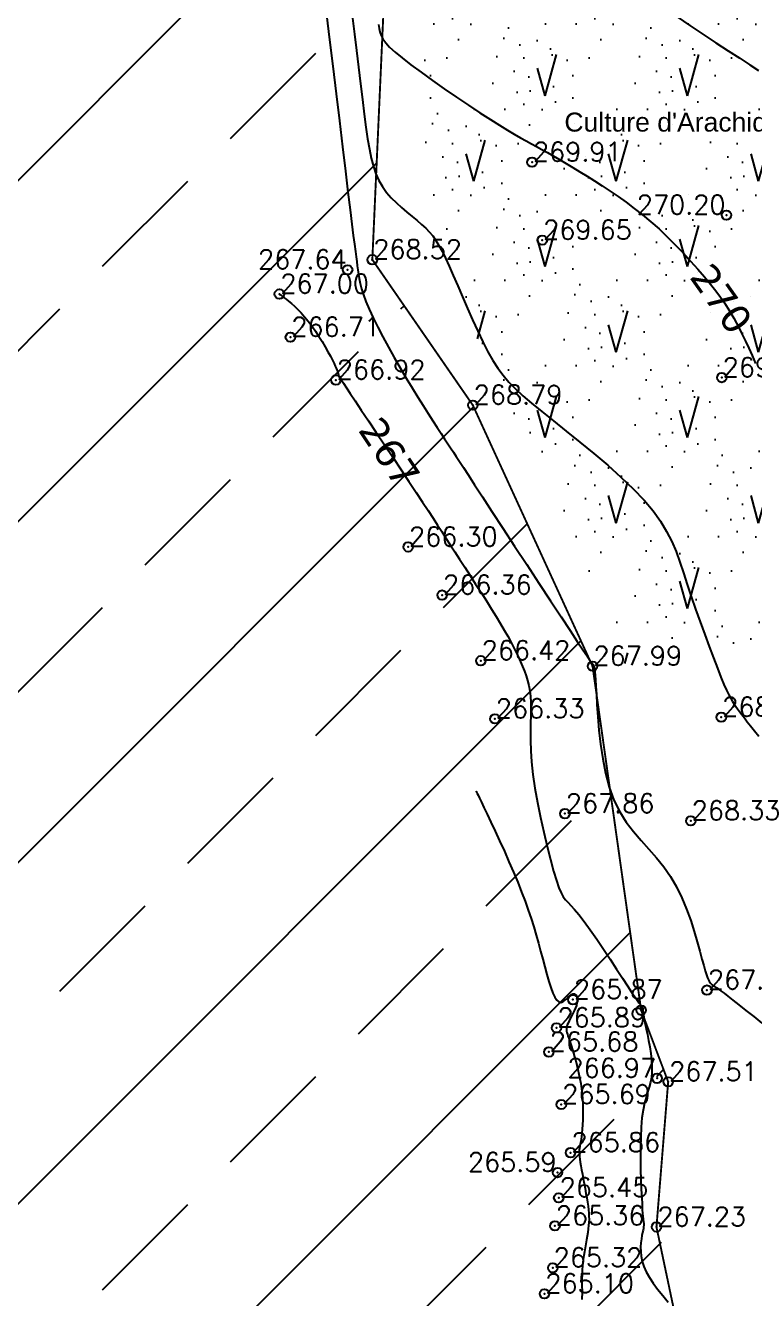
# Model space of a CAD drawing. Header units: millimetres. Extents: x 524954 to 526204, y 9523489 to 9524010.
# Drawn here: x 525358.9 to 525397.3, y 9523552.2 to 9523619.2 of the extents above; entities that cross this region are included whole.
import ezdxf
from ezdxf.enums import TextEntityAlignment as Align

# ---------------------------------------------------------------- set-up
doc = ezdxf.new("R2010")
doc.units = ezdxf.units.MM
doc.header["$PDMODE"] = 32
doc.header["$PDSIZE"] = 0.5
doc.linetypes.add('ACAD_ISO12W100', pattern=[21, 12, -3, 0, -3, 0, -3])
doc.linetypes.add('CACHE2', pattern=[4.7625, 3.175, -1.5875])
for name, color, linetype in [('Bord Fleuve', 4, 'ACAD_ISO12W100'), ('CN_01_00', 3, 'Continuous'), ('CN_02_00', 4, 'Continuous'), ('CN_10_00', 1, 'Continuous'), ('Cotation Courbes de niveau', 7, 'Continuous'), ('TopoAlt', 3, 'Continuous'), ('TOPOJIS', 7, 'Continuous'), ('Toponomie', 7, 'CACHE2'), ('Végétation_Plantation', 70, 'Continuous')]:
    doc.layers.add(name, color=color, linetype=linetype)
doc.styles.add('Simplex 1.0', font='Simplex.shx', dxfattribs={"width": 0.99, "height": 1})
doc.styles.get("Standard").update_dxf_attribs({"font": 'arial.ttf'})
doc.styles.add('Verdana 1.0', font='verdana.ttf', dxfattribs={"width": 0.99, "height": 1})

# ---------------------------------------------------------------- blocks, each defined once
blk = doc.blocks.new('TCPOINT M')
at = {"color": 0}
blk.add_point((0, 0), dxfattribs=at)
at = {"layer": 'TopoAlt', "style": 'Simplex 1.0', "width": 0.99}
blk.add_attdef('ALT', (0.15, 0.15), '', height=1, dxfattribs=at)

msp = doc.modelspace()

# ---------------------------------------------------------------- hatches: boundary and pattern name
at = {"layer": 'Bord Fleuve', "ltscale": 0.5}
h = msp.add_hatch(dxfattribs=at)
h.set_pattern_fill('ANSI33', color=135, scale=2, style=0)
h.paths.add_polyline_path([(525394.875, 9523547.688), (525386.855, 9523539.684), (525374.857, 9523528.592), (525359.402, 9523533.054), (525302.267, 9523541.753), (525253.226, 9523571.678), (525189.199, 9523592.989), (525146.601, 9523610.427), (525134.908, 9523628.389), (525130.258, 9523644.878), (525129.915, 9523646.053), (525134.923, 9523646.805), (525141.4, 9523651.378), (525145.39, 9523652.194), (525150.779, 9523654.113), (525153.673, 9523654.734), (525157.062, 9523656.215), (525170.428, 9523659.554), (525190.68, 9523663.166), (525195.533, 9523671.037), (525214.046, 9523677.393), (525226.978, 9523684.419), (525241.856, 9523699.409), (525259.549, 9523697.749), (525263.742, 9523702.788), (525265.599, 9523705.429), (525271.397, 9523709.575), (525278.663, 9523713.162), (525282.299, 9523718.359), (525286.813, 9523721.853), (525297.974, 9523715.602), (525305.783, 9523711.053), (525316.348, 9523705.233), (525323.457, 9523701.143), (525333.272, 9523695.625), (525364.282, 9523678.524), (525367.141, 9523669.609), (525369.992, 9523664.673), (525374.256, 9523657.439), (525374.878, 9523649.759), (525376.197, 9523640.514), (525378.821, 9523632.503), (525377.801, 9523621.191), (525377.159, 9523606.875), (525382.451, 9523599.216), (525388.758, 9523585.471), (525391.317, 9523567.355), (525392.74, 9523563.589), (525392.123, 9523555.946)])
at = {"layer": 'Végétation_Plantation', "linetype": 'CACHE2', "ltscale": 0.5}
h = msp.add_hatch(dxfattribs=at)
h.set_pattern_fill('BROUSS', color=256, scale=1.5, style=0)
h.set_pattern_definition([(74.475889, (0, 0), (-3.750000001, 13.500000005), [2.25, -11.761156275]), (74.475889, (3.75, 4.5), (-3.750000001, 13.500000005), [2.25, -11.761156275]), (74.475889, (7.5, 9), (-3.750000001, 13.500000005), [2.25, -11.761156275]), (105.524111, (0, 0), (-7.500000003, 4e-10), [1.5, -12.511156275]), (105.524111, (3.75, 4.5), (-7.500000003, 4e-10), [1.5, -12.511156275]), (105.524111, (7.5, 9), (-7.500000003, 4e-10), [1.5, -12.511156275]), (0, (0.453, 0.484), (3.75, 4.5), [0, -7.5]), (0, (1.468, 1.072), (3.75, 4.5), [0, -7.5]), (0, (1.1713, 1.8804), (3.75, 4.5), [0, -7.5]), (0, (2.327, 1.9907), (3.75, 4.5), [0, -7.5]), (0, (1.64, 3.7912), (3.75, 4.5), [0, -7.5]), (0, (0.3684, 2.1545), (3.75, 4.5), [0, -7.5]), (0, (0.281, 2.4684), (3.75, 4.5), [0, -7.5]), (0, (0.0314, 3.7912), (3.75, 4.5), [0, -7.5]), (0, (-0.7807, 0.2634), (3.75, 4.5), [0, -7.5]), (0, (-0.8588, 0.9984), (3.75, 4.5), [0, -7.5]), (0, (-1.468, 0.19), (3.75, 4.5), [0, -7.5]), (0, (-1.624, 1.2924), (3.75, 4.5), [0, -7.5]), (0, (-1.1242, 1.9905), (3.75, 4.5), [0, -7.5]), (0, (-1.3274, 2.6888), (3.75, 4.5), [0, -7.5]), (0, (-1.9207, 3.5707), (3.75, 4.5), [0, -7.5]), (0, (-0.406, 2.9085), (3.75, 4.5), [0, -7.5]), (0, (-2.53, 2.064), (3.75, 4.5), [0, -7.5]), (0, (-2.7485, 0.6675), (3.75, 4.5), [0, -7.5]), (0, (-1.1235, -0.4347), (3.75, 4.5), [0, -7.5]), (0, (-0.156, -0.7287), (3.75, 4.5), [0, -7.5]), (0, (-0.812, -1.537), (3.75, 4.5), [0, -7.5]), (0, (1.5774, -1.4635), (3.75, 4.5), [0, -7.5]), (0, (0.5466, -0.3245), (3.75, 4.5), [0, -7.5]), (0, (1.468, -0.104), (3.75, 4.5), [0, -7.5])])
h.paths.add_polyline_path([(525377.673, 9523660.945), (525407.866, 9523647.437), (525404.193, 9523635.327), (525403.476, 9523627.007), (525405.987, 9523619.737), (525406.747, 9523612.886), (525407.177, 9523604.448), (525411.057, 9523590.152), (525390.646, 9523585.184), (525385.798, 9523596.139), (525380.179, 9523608.044), (525379.541, 9523623.33), (525380.945, 9523632.682), (525378.138, 9523643.509), (525376.097, 9523653.982)])

# ---------------------------------------------------------------- linework, layer by layer
at = {"layer": 'Bord Fleuve', "ltscale": 0.35, "const_width": 0.1, "flags": 128}
msp.add_lwpolyline([(525364.282, 9523678.524), (525367.141, 9523669.609), (525369.992, 9523664.673), (525374.256, 9523657.439), (525374.878, 9523649.759), (525376.197, 9523640.514), (525378.821, 9523632.503), (525377.801, 9523621.191), (525377.159, 9523606.875), (525382.451, 9523599.216), (525388.758, 9523585.471), (525391.317, 9523567.355), (525392.74, 9523563.589), (525392.123, 9523555.946), (525394.064, 9523546.741)], dxfattribs=at)
at = {"layer": 'CN_01_00', "flags": 128}
for points, elevation in [([(525376.11, 9523619.586), (525376.215, 9523618.753), (525376.322, 9523617.885), (525376.429, 9523617.006), (525376.535, 9523616.139), (525376.637, 9523615.309), (525376.733, 9523614.54), (525376.823, 9523613.851), (525376.912, 9523613.239), (525377.003, 9523612.695), (525377.103, 9523612.212), (525377.217, 9523611.781), (525377.35, 9523611.394), (525377.507, 9523611.043), (525377.693, 9523610.72), (525377.913, 9523610.418), (525378.159, 9523610.135), (525378.424, 9523609.868), (525378.7, 9523609.616), (525378.98, 9523609.378), (525379.254, 9523609.153), (525379.515, 9523608.939), (525379.756, 9523608.735), (525379.97, 9523608.537), (525380.161, 9523608.338), (525380.337, 9523608.126), (525380.504, 9523607.893), (525380.668, 9523607.628), (525380.836, 9523607.32), (525381.013, 9523606.96), (525381.208, 9523606.537), (525381.424, 9523606.047), (525381.659, 9523605.502), (525381.91, 9523604.918), (525382.171, 9523604.313), (525382.44, 9523603.705), (525382.711, 9523603.11), (525382.982, 9523602.545), (525383.248, 9523602.028), (525383.507, 9523601.571), (525383.77, 9523601.163), (525384.047, 9523600.789), (525384.352, 9523600.433), (525384.695, 9523600.08), (525385.09, 9523599.714), (525385.547, 9523599.32), (525386.08, 9523598.883), (525386.694, 9523598.391), (525387.372, 9523597.85), (525388.09, 9523597.273), (525388.825, 9523596.67), (525389.554, 9523596.052), (525390.254, 9523595.43), (525390.9, 9523594.817), (525391.469, 9523594.221), (525391.945, 9523593.653), (525392.337, 9523593.105), (525392.658, 9523592.57), (525392.925, 9523592.039), (525393.152, 9523591.502), (525393.354, 9523590.952), (525393.547, 9523590.38), (525393.744, 9523589.777), (525393.959, 9523589.138), (525394.187, 9523588.475), (525394.424, 9523587.805), (525394.663, 9523587.143), (525394.897, 9523586.505), (525395.122, 9523585.908), (525395.33, 9523585.368), (525395.516, 9523584.9), (525395.675, 9523584.516), (525395.811, 9523584.207), (525395.928, 9523583.961), (525396.031, 9523583.765), (525396.125, 9523583.606), (525396.214, 9523583.471), (525396.303, 9523583.346), (525396.397, 9523583.22), (525396.501, 9523583.081), (525396.618, 9523582.925), (525396.751, 9523582.749), (525396.903, 9523582.55), (525397.078, 9523582.326), (525397.278, 9523582.075), (525397.507, 9523581.793)], 269), ([(525393.206, 9523619.668), (525393.876, 9523619.204), (525394.564, 9523618.744), (525395.248, 9523618.298), (525395.905, 9523617.874), (525396.513, 9523617.483), (525397.049, 9523617.133), (525397.498, 9523616.83)], 271), ([(525372.263, 9523605.067), (525372.263, 9523605.066), (525372.267, 9523605.064), (525372.276, 9523605.056), (525372.294, 9523605.042), (525372.325, 9523605.019), (525372.37, 9523604.985), (525372.432, 9523604.936), (525372.516, 9523604.872), (525372.622, 9523604.79), (525372.75, 9523604.689), (525372.895, 9523604.568), (525373.055, 9523604.426), (525373.226, 9523604.264), (525373.407, 9523604.079), (525373.594, 9523603.872), (525373.784, 9523603.641), (525373.974, 9523603.388), (525374.161, 9523603.118), (525374.342, 9523602.839), (525374.514, 9523602.559), (525374.675, 9523602.286), (525374.821, 9523602.026), (525374.95, 9523601.789), (525375.058, 9523601.582), (525375.144, 9523601.409), (525375.21, 9523601.269), (525375.258, 9523601.157), (525375.294, 9523601.068), (525375.319, 9523600.998), (525375.337, 9523600.941), (525375.352, 9523600.892), (525375.366, 9523600.848), (525375.383, 9523600.802), (525375.412, 9523600.743), (525375.459, 9523600.659), (525375.533, 9523600.537), (525375.642, 9523600.367), (525375.793, 9523600.135), (525375.994, 9523599.83), (525376.254, 9523599.439), (525376.577, 9523598.955), (525376.951, 9523598.395), (525377.362, 9523597.78), (525377.796, 9523597.131), (525378.238, 9523596.469), (525378.674, 9523595.816), (525379.089, 9523595.193), (525379.469, 9523594.621), (525379.802, 9523594.115), (525380.095, 9523593.669), (525380.356, 9523593.269), (525380.594, 9523592.902), (525380.818, 9523592.555), (525381.038, 9523592.214), (525381.262, 9523591.867), (525381.499, 9523591.499), (525381.755, 9523591.103), (525382.028, 9523590.682), (525382.312, 9523590.243), (525382.6, 9523589.796), (525382.887, 9523589.349), (525383.167, 9523588.908), (525383.434, 9523588.483), (525383.682, 9523588.082), (525383.907, 9523587.71), (525384.109, 9523587.365), (525384.29, 9523587.046), (525384.454, 9523586.747), (525384.601, 9523586.467), (525384.735, 9523586.2), (525384.857, 9523585.945), (525384.97, 9523585.697), (525385.075, 9523585.452), (525385.172, 9523585.209), (525385.26, 9523584.962), (525385.336, 9523584.71), (525385.4, 9523584.448), (525385.451, 9523584.173), (525385.487, 9523583.882), (525385.507, 9523583.572), (525385.511, 9523583.238), (525385.504, 9523582.875), (525385.494, 9523582.478), (525385.486, 9523582.041), (525385.488, 9523581.558), (525385.507, 9523581.023), (525385.548, 9523580.43), (525385.62, 9523579.774), (525385.725, 9523579.054), (525385.86, 9523578.29), (525386.016, 9523577.507), (525386.187, 9523576.73), (525386.363, 9523575.985), (525386.539, 9523575.296), (525386.707, 9523574.688), (525386.858, 9523574.186), (525386.989, 9523573.808), (525387.106, 9523573.531), (525387.218, 9523573.328), (525387.335, 9523573.17), (525387.466, 9523573.026), (525387.621, 9523572.869), (525387.809, 9523572.669), (525388.039, 9523572.398), (525388.317, 9523572.034), (525388.634, 9523571.592), (525388.976, 9523571.097), (525389.33, 9523570.572), (525389.682, 9523570.041), (525390.02, 9523569.526), (525390.33, 9523569.053), (525390.598, 9523568.644), (525390.814, 9523568.317), (525390.983, 9523568.068), (525391.11, 9523567.884), (525391.202, 9523567.755), (525391.265, 9523567.67), (525391.307, 9523567.617), (525391.333, 9523567.586), (525391.35, 9523567.565), (525391.364, 9523567.545), (525391.376, 9523567.523), (525391.385, 9523567.501), (525391.393, 9523567.478), (525391.399, 9523567.454), (525391.404, 9523567.43), (525391.407, 9523567.404), (525391.409, 9523567.378), (525391.41, 9523567.35), (525391.412, 9523567.314), (525391.416, 9523567.266), (525391.424, 9523567.199), (525391.438, 9523567.108), (525391.459, 9523566.985), (525391.49, 9523566.825), (525391.532, 9523566.622), (525391.585, 9523566.372), (525391.646, 9523566.084), (525391.71, 9523565.767), (525391.771, 9523565.431), (525391.824, 9523565.087), (525391.863, 9523564.744), (525391.885, 9523564.414), (525391.883, 9523564.105), (525391.854, 9523563.824), (525391.803, 9523563.563), (525391.735, 9523563.309), (525391.657, 9523563.048), (525391.574, 9523562.768), (525391.493, 9523562.456), (525391.419, 9523562.099), (525391.359, 9523561.684), (525391.317, 9523561.205), (525391.291, 9523560.674), (525391.28, 9523560.112), (525391.28, 9523559.537), (525391.29, 9523558.969), (525391.305, 9523558.427), (525391.324, 9523557.93), (525391.344, 9523557.498), (525391.362, 9523557.145), (525391.378, 9523556.867), (525391.393, 9523556.652), (525391.406, 9523556.491), (525391.418, 9523556.374), (525391.428, 9523556.292), (525391.436, 9523556.233), (525391.443, 9523556.189), (525391.449, 9523556.15), (525391.453, 9523556.11), (525391.453, 9523556.067), (525391.451, 9523556.016), (525391.444, 9523555.952), (525391.432, 9523555.873), (525391.414, 9523555.772), (525391.39, 9523555.647), (525391.361, 9523555.495), (525391.33, 9523555.317), (525391.304, 9523555.115), (525391.289, 9523554.894), (525391.291, 9523554.655), (525391.315, 9523554.401), (525391.368, 9523554.135), (525391.456, 9523553.86), (525391.584, 9523553.578), (525391.749, 9523553.287), (525391.95, 9523552.984), (525392.185, 9523552.667), (525392.45, 9523552.334), (525392.744, 9523551.981)], 267)]:
    msp.add_lwpolyline(points, dxfattribs=dict(at, elevation=elevation))
at = {"layer": 'CN_02_00', "flags": 128}
for points, elevation in [([(525374.738, 9523619.769), (525374.91, 9523618.457), (525375.085, 9523617.056), (525375.261, 9523615.616), (525375.433, 9523614.185), (525375.595, 9523612.811), (525375.745, 9523611.543), (525375.877, 9523610.428), (525375.989, 9523609.503), (525376.081, 9523608.754), (525376.157, 9523608.157), (525376.218, 9523607.686), (525376.267, 9523607.315), (525376.306, 9523607.02), (525376.339, 9523606.776), (525376.367, 9523606.555), (525376.393, 9523606.338), (525376.423, 9523606.114), (525376.462, 9523605.876), (525376.516, 9523605.619), (525376.59, 9523605.336), (525376.69, 9523605.02), (525376.821, 9523604.666), (525376.989, 9523604.266), (525377.197, 9523603.818), (525377.441, 9523603.329), (525377.714, 9523602.81), (525378.007, 9523602.27), (525378.315, 9523601.722), (525378.63, 9523601.175), (525378.946, 9523600.64), (525379.254, 9523600.127), (525379.549, 9523599.645), (525379.828, 9523599.197), (525380.092, 9523598.781), (525380.339, 9523598.397), (525380.567, 9523598.047), (525380.777, 9523597.728), (525380.966, 9523597.442), (525381.135, 9523597.188), (525381.284, 9523596.962), (525381.426, 9523596.746), (525381.575, 9523596.516), (525381.748, 9523596.252), (525381.957, 9523595.93), (525382.219, 9523595.527), (525382.548, 9523595.022), (525382.959, 9523594.392), (525383.46, 9523593.624), (525384.033, 9523592.747), (525384.652, 9523591.8), (525385.294, 9523590.821), (525385.931, 9523589.847), (525386.541, 9523588.918), (525387.096, 9523588.073), (525387.573, 9523587.349), (525387.953, 9523586.774), (525388.242, 9523586.34), (525388.452, 9523586.027), (525388.597, 9523585.813), (525388.689, 9523585.68), (525388.742, 9523585.607), (525388.767, 9523585.575), (525388.778, 9523585.563), (525388.785, 9523585.556), (525388.791, 9523585.549), (525388.795, 9523585.543), (525388.799, 9523585.536), (525388.802, 9523585.53), (525388.804, 9523585.524), (525388.806, 9523585.518), (525388.809, 9523585.511), (525388.811, 9523585.504), (525388.814, 9523585.496), (525388.817, 9523585.486), (525388.821, 9523585.476), (525388.825, 9523585.464), (525388.83, 9523585.451), (525388.836, 9523585.436), (525388.842, 9523585.419), (525388.849, 9523585.398), (525388.857, 9523585.36), (525388.867, 9523585.292), (525388.879, 9523585.179), (525388.894, 9523585.007), (525388.912, 9523584.761), (525388.933, 9523584.428), (525388.959, 9523583.993), (525388.99, 9523583.449), (525389.032, 9523582.813), (525389.092, 9523582.109), (525389.176, 9523581.361), (525389.291, 9523580.594), (525389.443, 9523579.832), (525389.639, 9523579.099), (525389.886, 9523578.419), (525390.187, 9523577.81), (525390.532, 9523577.262), (525390.91, 9523576.761), (525391.309, 9523576.29), (525391.716, 9523575.834), (525392.119, 9523575.377), (525392.505, 9523574.903), (525392.863, 9523574.397), (525393.183, 9523573.849), (525393.465, 9523573.27), (525393.712, 9523572.675), (525393.927, 9523572.082), (525394.112, 9523571.507), (525394.27, 9523570.965), (525394.405, 9523570.475), (525394.519, 9523570.051), (525394.614, 9523569.706), (525394.693, 9523569.434), (525394.759, 9523569.226), (525394.815, 9523569.072), (525394.861, 9523568.96), (525394.901, 9523568.882), (525394.938, 9523568.828), (525394.973, 9523568.787), (525395.009, 9523568.751), (525395.045, 9523568.719), (525395.081, 9523568.69), (525395.117, 9523568.663), (525395.152, 9523568.639), (525395.185, 9523568.617), (525395.217, 9523568.597), (525395.246, 9523568.578), (525395.274, 9523568.56), (525395.308, 9523568.536), (525395.358, 9523568.5), (525395.431, 9523568.445), (525395.536, 9523568.363), (525395.683, 9523568.249), (525395.881, 9523568.095), (525396.137, 9523567.895), (525396.458, 9523567.644), (525396.832, 9523567.35), (525397.243, 9523567.021), (525397.677, 9523566.669)], 268), ([(525382.63, 9523578.883), (525382.631, 9523578.881), (525382.637, 9523578.87), (525382.652, 9523578.838), (525382.681, 9523578.777), (525382.729, 9523578.676), (525382.801, 9523578.525), (525382.901, 9523578.315), (525383.035, 9523578.035), (525383.204, 9523577.679), (525383.404, 9523577.257), (525383.627, 9523576.783), (525383.865, 9523576.269), (525384.111, 9523575.73), (525384.356, 9523575.178), (525384.595, 9523574.628), (525384.818, 9523574.092), (525385.021, 9523573.581), (525385.204, 9523573.094), (525385.369, 9523572.628), (525385.52, 9523572.179), (525385.658, 9523571.742), (525385.786, 9523571.315), (525385.906, 9523570.893), (525386.022, 9523570.472), (525386.135, 9523570.052), (525386.245, 9523569.639), (525386.354, 9523569.244), (525386.462, 9523568.877), (525386.567, 9523568.547), (525386.672, 9523568.264), (525386.776, 9523568.039), (525386.88, 9523567.88), (525386.983, 9523567.795), (525387.085, 9523567.773), (525387.185, 9523567.8), (525387.283, 9523567.863), (525387.378, 9523567.947), (525387.47, 9523568.038), (525387.557, 9523568.123), (525387.639, 9523568.187), (525387.715, 9523568.22), (525387.784, 9523568.221), (525387.843, 9523568.194), (525387.891, 9523568.142), (525387.926, 9523568.068), (525387.947, 9523567.975), (525387.951, 9523567.867), (525387.936, 9523567.745), (525387.903, 9523567.614), (525387.853, 9523567.476), (525387.792, 9523567.334), (525387.724, 9523567.193), (525387.653, 9523567.053), (525387.584, 9523566.92), (525387.52, 9523566.795), (525387.466, 9523566.683), (525387.426, 9523566.584), (525387.4, 9523566.497), (525387.385, 9523566.416), (525387.382, 9523566.34), (525387.389, 9523566.263), (525387.406, 9523566.183), (525387.431, 9523566.095), (525387.462, 9523565.995), (525387.5, 9523565.881), (525387.543, 9523565.752), (525387.591, 9523565.608), (525387.642, 9523565.451), (525387.696, 9523565.28), (525387.753, 9523565.096), (525387.81, 9523564.899), (525387.869, 9523564.691), (525387.927, 9523564.47), (525387.984, 9523564.239), (525388.038, 9523563.998), (525388.088, 9523563.748), (525388.134, 9523563.491), (525388.173, 9523563.225), (525388.205, 9523562.954), (525388.229, 9523562.677), (525388.243, 9523562.397), (525388.249, 9523562.117), (525388.247, 9523561.842), (525388.24, 9523561.578), (525388.228, 9523561.328), (525388.212, 9523561.098), (525388.195, 9523560.893), (525388.176, 9523560.717), (525388.158, 9523560.574), (525388.14, 9523560.46), (525388.123, 9523560.369), (525388.107, 9523560.297), (525388.093, 9523560.237), (525388.08, 9523560.186), (525388.07, 9523560.136), (525388.061, 9523560.084), (525388.056, 9523560.023), (525388.053, 9523559.952), (525388.055, 9523559.868), (525388.061, 9523559.768), (525388.071, 9523559.651), (525388.088, 9523559.513), (525388.111, 9523559.353), (525388.14, 9523559.168), (525388.177, 9523558.958), (525388.219, 9523558.727), (525388.265, 9523558.48), (525388.314, 9523558.226), (525388.362, 9523557.969), (525388.408, 9523557.715), (525388.451, 9523557.472), (525388.489, 9523557.245), (525388.519, 9523557.038), (525388.543, 9523556.849), (525388.559, 9523556.674), (525388.568, 9523556.508), (525388.57, 9523556.347), (525388.564, 9523556.186), (525388.552, 9523556.021), (525388.533, 9523555.848), (525388.507, 9523555.663), (525388.476, 9523555.468), (525388.441, 9523555.266), (525388.405, 9523555.06), (525388.367, 9523554.852), (525388.331, 9523554.645), (525388.298, 9523554.442), (525388.27, 9523554.246), (525388.247, 9523554.058), (525388.229, 9523553.88), (525388.216, 9523553.711), (525388.207, 9523553.55), (525388.202, 9523553.398), (525388.199, 9523553.254), (525388.198, 9523553.118), (525388.198, 9523552.989), (525388.199, 9523552.868), (525388.2, 9523552.754), (525388.202, 9523552.647), (525388.203, 9523552.545), (525388.203, 9523552.45), (525388.202, 9523552.361), (525388.2, 9523552.276), (525388.196, 9523552.196), (525388.19, 9523552.121)], 266)]:
    msp.add_lwpolyline(points, dxfattribs=dict(at, elevation=elevation))
at = {"layer": 'CN_10_00', "elevation": 270, "flags": 128}
msp.add_lwpolyline([(525377.49, 9523619.257), (525377.518, 9523619.056), (525377.557, 9523618.869), (525377.619, 9523618.686), (525377.717, 9523618.499), (525377.863, 9523618.297), (525378.071, 9523618.069), (525378.353, 9523617.807), (525378.722, 9523617.499), (525379.184, 9523617.141), (525379.723, 9523616.741), (525380.319, 9523616.314), (525380.949, 9523615.874), (525381.591, 9523615.435), (525382.224, 9523615.009), (525382.825, 9523614.612), (525383.374, 9523614.257), (525383.853, 9523613.954), (525384.269, 9523613.699), (525384.634, 9523613.482), (525384.958, 9523613.295), (525385.254, 9523613.13), (525385.533, 9523612.978), (525385.806, 9523612.83), (525386.085, 9523612.678), (525386.38, 9523612.514), (525386.691, 9523612.337), (525387.018, 9523612.148), (525387.36, 9523611.947), (525387.716, 9523611.733), (525388.086, 9523611.508), (525388.468, 9523611.27), (525388.861, 9523611.022), (525389.265, 9523610.761), (525389.678, 9523610.488), (525390.099, 9523610.2), (525390.525, 9523609.896), (525390.956, 9523609.575), (525391.39, 9523609.234), (525391.824, 9523608.873), (525392.259, 9523608.491), (525392.69, 9523608.086), (525393.115, 9523607.665), (525393.528, 9523607.236), (525393.924, 9523606.806), (525394.3, 9523606.382), (525394.648, 9523605.973), (525394.966, 9523605.586), (525395.248, 9523605.227), (525395.492, 9523604.903), (525395.701, 9523604.607), (525395.884, 9523604.33), (525396.047, 9523604.064), (525396.198, 9523603.8), (525396.343, 9523603.529), (525396.489, 9523603.242), (525396.644, 9523602.931), (525396.811, 9523602.589), (525396.988, 9523602.219), (525397.168, 9523601.825), (525397.345, 9523601.413)], dxfattribs=at)

# ---------------------------------------------------------------- block references
at = {"layer": 'TOPOJIS'}
ref = msp.add_blockref('TCPOINT M', (525385.569, 9523612.007, 269.91), dxfattribs=at)
ref.add_attrib('ALT', '269.91', (525385.619, 9523612.057, 269.91), dxfattribs={"layer": 'TopoAlt', "height": 1, "style": 'Simplex 1.0', "width": 0.99})
ref = msp.add_blockref('TCPOINT M', (525395.808, 9523609.222, 270.2), dxfattribs=at)
ref.add_attrib('ALT', '270.20', dxfattribs={"layer": 'TopoAlt', "height": 1, "style": 'Simplex 1.0', "width": 0.99}).set_placement((525395.758, 9523609.272, 270.2), align=Align.RIGHT)
ref = msp.add_blockref('TCPOINT M', (525386.108, 9523607.9, 269.65), dxfattribs=at)
ref.add_attrib('ALT', '269.65', (525386.158, 9523607.95, 269.65), dxfattribs={"layer": 'TopoAlt', "height": 1, "style": 'Simplex 1.0', "width": 0.99})
ref = msp.add_blockref('TCPOINT M', (525377.159, 9523606.875, 268.52), dxfattribs=at)
ref.add_attrib('ALT', '268.52', (525377.209, 9523606.925, 268.52), dxfattribs={"layer": 'TopoAlt', "height": 1, "style": 'Simplex 1.0', "width": 0.99})
ref = msp.add_blockref('TCPOINT M', (525375.857, 9523606.344, 267.64), dxfattribs=at)
ref.add_attrib('ALT', '267.64', dxfattribs={"layer": 'TopoAlt', "height": 1, "style": 'Simplex 1.0', "width": 0.99}).set_placement((525375.807, 9523606.394, 267.64), align=Align.RIGHT)
ref = msp.add_blockref('TCPOINT M', (525372.263, 9523605.067, 267), dxfattribs=at)
ref.add_attrib('ALT', '267.00', (525372.313, 9523605.117, 267), dxfattribs={"layer": 'TopoAlt', "height": 1, "style": 'Simplex 1.0', "width": 0.99})
ref = msp.add_blockref('TCPOINT M', (525372.843, 9523602.792, 266.71), dxfattribs=at)
ref.add_attrib('ALT', '266.71', (525372.893, 9523602.842, 266.71), dxfattribs={"layer": 'TopoAlt', "height": 1, "style": 'Simplex 1.0', "width": 0.99})
ref = msp.add_blockref('TCPOINT M', (525375.239, 9523600.539, 266.92), dxfattribs=at)
ref.add_attrib('ALT', '266.92', (525375.289, 9523600.589, 266.92), dxfattribs={"layer": 'TopoAlt', "height": 1, "style": 'Simplex 1.0', "width": 0.99})
ref = msp.add_blockref('TCPOINT M', (525395.562, 9523600.666, 269.81), dxfattribs=at)
ref.add_attrib('ALT', '269.81', (525395.612, 9523600.716, 269.81), dxfattribs={"layer": 'TopoAlt', "height": 1, "style": 'Simplex 1.0', "width": 0.99})
ref = msp.add_blockref('TCPOINT M', (525382.451, 9523599.216, 268.79), dxfattribs=at)
ref.add_attrib('ALT', '268.79', (525382.501, 9523599.266, 268.79), dxfattribs={"layer": 'TopoAlt', "height": 1, "style": 'Simplex 1.0', "width": 0.99})
ref = msp.add_blockref('TCPOINT M', (525379.042, 9523591.749, 266.3), dxfattribs=at)
ref.add_attrib('ALT', '266.30', (525379.092, 9523591.799, 266.3), dxfattribs={"layer": 'TopoAlt', "height": 1, "style": 'Simplex 1.0', "width": 0.99})
ref = msp.add_blockref('TCPOINT M', (525380.835, 9523589.217, 266.36), dxfattribs=at)
ref.add_attrib('ALT', '266.36', (525380.885, 9523589.267, 266.36), dxfattribs={"layer": 'TopoAlt', "height": 1, "style": 'Simplex 1.0', "width": 0.99})
ref = msp.add_blockref('TCPOINT M', (525382.871, 9523585.761, 266.42), dxfattribs=at)
ref.add_attrib('ALT', '266.42', (525382.921, 9523585.811, 266.42), dxfattribs={"layer": 'TopoAlt', "height": 1, "style": 'Simplex 1.0', "width": 0.99})
ref = msp.add_blockref('TCPOINT M', (525388.758, 9523585.471, 267.99), dxfattribs=at)
ref.add_attrib('ALT', '267.99', (525388.808, 9523585.521, 267.99), dxfattribs={"layer": 'TopoAlt', "height": 1, "style": 'Simplex 1.0', "width": 0.99})
ref = msp.add_blockref('TCPOINT M', (525383.616, 9523582.696, 266.33), dxfattribs=at)
ref.add_attrib('ALT', '266.33', (525383.666, 9523582.746, 266.33), dxfattribs={"layer": 'TopoAlt', "height": 1, "style": 'Simplex 1.0', "width": 0.99})
ref = msp.add_blockref('TCPOINT M', (525395.539, 9523582.786, 268.89), dxfattribs=at)
ref.add_attrib('ALT', '268.89', (525395.589, 9523582.836, 268.89), dxfattribs={"layer": 'TopoAlt', "height": 1, "style": 'Simplex 1.0', "width": 0.99})
ref = msp.add_blockref('TCPOINT M', (525387.302, 9523577.707, 267.86), dxfattribs=at)
ref.add_attrib('ALT', '267.86', (525387.352, 9523577.757, 267.86), dxfattribs={"layer": 'TopoAlt', "height": 1, "style": 'Simplex 1.0', "width": 0.99})
ref = msp.add_blockref('TCPOINT M', (525393.932, 9523577.327, 268.33), dxfattribs=at)
ref.add_attrib('ALT', '268.33', (525393.982, 9523577.377, 268.33), dxfattribs={"layer": 'TopoAlt', "height": 1, "style": 'Simplex 1.0', "width": 0.99})
ref = msp.add_blockref('TCPOINT M', (525394.784, 9523568.42, 267.97), dxfattribs=at)
ref.add_attrib('ALT', '267.97', (525394.834, 9523568.47, 267.97), dxfattribs={"layer": 'TopoAlt', "height": 1, "style": 'Simplex 1.0', "width": 0.99})
ref = msp.add_blockref('TCPOINT M', (525387.727, 9523567.914, 265.87), dxfattribs=at)
ref.add_attrib('ALT', '265.87', (525387.777, 9523567.964, 265.87), dxfattribs={"layer": 'TopoAlt', "height": 1, "style": 'Simplex 1.0', "width": 0.99})
ref = msp.add_blockref('TCPOINT M', (525386.858, 9523566.428, 265.89), dxfattribs=at)
ref.add_attrib('ALT', '265.89', (525386.908, 9523566.478, 265.89), dxfattribs={"layer": 'TopoAlt', "height": 1, "style": 'Simplex 1.0', "width": 0.99})
msp.add_blockref('TCPOINT M', (525391.317, 9523567.355, 266.97), dxfattribs=at)
ref = msp.add_blockref('TCPOINT M', (525386.457, 9523565.159, 265.68), dxfattribs=at)
ref.add_attrib('ALT', '265.68', (525386.507, 9523565.209, 265.68), dxfattribs={"layer": 'TopoAlt', "height": 1, "style": 'Simplex 1.0', "width": 0.99})
ref = msp.add_blockref('TCPOINT M', (525392.155, 9523563.772, 266.97), dxfattribs=at)
ref.add_attrib('ALT', '266.97', dxfattribs={"layer": 'TopoAlt', "height": 1, "style": 'Simplex 1.0', "width": 0.99}).set_placement((525392.105, 9523563.822, 266.97), align=Align.RIGHT)
ref = msp.add_blockref('TCPOINT M', (525392.74, 9523563.589, 267.51), dxfattribs=at)
ref.add_attrib('ALT', '267.51', (525392.79, 9523563.639, 267.51), dxfattribs={"layer": 'TopoAlt', "height": 1, "style": 'Simplex 1.0', "width": 0.99})
ref = msp.add_blockref('TCPOINT M', (525387.111, 9523562.39, 265.69), dxfattribs=at)
ref.add_attrib('ALT', '265.69', (525387.161, 9523562.44, 265.69), dxfattribs={"layer": 'TopoAlt', "height": 1, "style": 'Simplex 1.0', "width": 0.99})
ref = msp.add_blockref('TCPOINT M', (525387.598, 9523559.857, 265.86), dxfattribs=at)
ref.add_attrib('ALT', '265.86', (525387.648, 9523559.907, 265.86), dxfattribs={"layer": 'TopoAlt', "height": 1, "style": 'Simplex 1.0', "width": 0.99})
ref = msp.add_blockref('TCPOINT M', (525386.912, 9523558.808, 265.59), dxfattribs=at)
ref.add_attrib('ALT', '265.59', dxfattribs={"layer": 'TopoAlt', "height": 1, "style": 'Simplex 1.0', "width": 0.99}).set_placement((525386.862, 9523558.858, 265.59), align=Align.RIGHT)
ref = msp.add_blockref('TCPOINT M', (525386.976, 9523557.482, 265.45), dxfattribs=at)
ref.add_attrib('ALT', '265.45', (525387.026, 9523557.532, 265.45), dxfattribs={"layer": 'TopoAlt', "height": 1, "style": 'Simplex 1.0', "width": 0.99})
ref = msp.add_blockref('TCPOINT M', (525386.777, 9523556.003, 265.36), dxfattribs=at)
ref.add_attrib('ALT', '265.36', (525386.827, 9523556.053, 265.36), dxfattribs={"layer": 'TopoAlt', "height": 1, "style": 'Simplex 1.0', "width": 0.99})
ref = msp.add_blockref('TCPOINT M', (525392.123, 9523555.946, 267.23), dxfattribs=at)
ref.add_attrib('ALT', '267.23', (525392.173, 9523555.996, 267.23), dxfattribs={"layer": 'TopoAlt', "height": 1, "style": 'Simplex 1.0', "width": 0.99})
ref = msp.add_blockref('TCPOINT M', (525386.663, 9523553.794, 265.32), dxfattribs=at)
ref.add_attrib('ALT', '265.32', (525386.713, 9523553.844, 265.32), dxfattribs={"layer": 'TopoAlt', "height": 1, "style": 'Simplex 1.0', "width": 0.99})
ref = msp.add_blockref('TCPOINT M', (525386.224, 9523552.428, 265.1), dxfattribs=at)
ref.add_attrib('ALT', '265.10', (525386.274, 9523552.478, 265.1), dxfattribs={"layer": 'TopoAlt', "height": 1, "style": 'Simplex 1.0', "width": 0.99})

# ---------------------------------------------------------------- texts
at = {"layer": 'Cotation Courbes de niveau', "style": 'Verdana 1.0', "width": 0.99}
for s, rotation, p in [('270', 305.29715, (525395.55, 9523604.821, 270)), ('267', 303.75004, (525378.07, 9523596.721, 267))]:
    msp.add_text(s, height=1.5, rotation=rotation, dxfattribs=at).set_placement(p, align=Align.MIDDLE_CENTER)
at = {"layer": 'Toponomie', "insert": (525387.273, 9523614.62), "char_height": 1, "width": 42.68298, "attachment_point": 1}
msp.add_mtext("Culture d'Arachides", dxfattribs=at)

doc.saveas('drawing.dxf')
